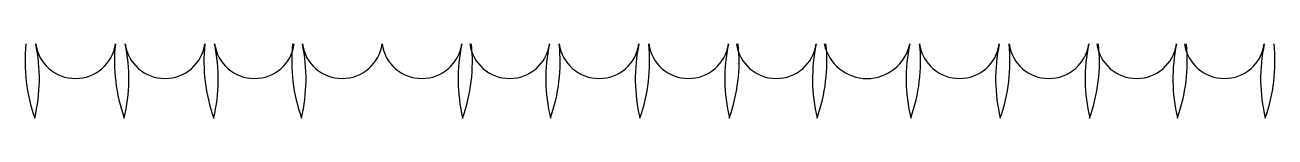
# Model space of a CAD drawing. Header units: feet. Extents: x 231797 to 1357550, y -93095 to 44152.
# Drawn here: x 476432.55 to 476471.78, y 41616.23 to 41618.56 of the extents above.
import ezdxf

# ---------------------------------------------------------------- set-up
doc = ezdxf.new("R2010")
doc.units = ezdxf.units.FT
doc.header["$LTSCALE"] = 2
doc.header["$MEASUREMENT"] = 0

msp = doc.modelspace()

# ---------------------------------------------------------------- linework, layer by layer
for centre, radius, start, end in [((476437.8553, 41618.0171), 5.3093, 174.09985, 199.64063), ((476427.6874, 41617.4662), 5.3093, 346.56235, 11.92098), ((476434.1323, 41618.7386), 1.2623, 187.99954, 352.00046), ((476440.6635, 41618.0171), 5.3093, 174.09985, 199.64063), ((476430.4956, 41617.4662), 5.3093, 346.56235, 11.92098), ((476436.9405, 41618.7386), 1.2623, 187.99954, 352.00046), ((476443.4717, 41618.0171), 5.3093, 174.09985, 199.64063), ((476433.3038, 41617.4662), 5.3093, 346.56235, 11.92098), ((476439.7487, 41618.7386), 1.2623, 187.99954, 352.00046), ((476446.2264, 41618.0171), 5.3093, 174.09985, 199.64063), ((476436.0585, 41617.4662), 5.3093, 346.56235, 11.92098), ((476442.5034, 41618.7386), 1.2623, 187.99954, 352.00046), ((476445.0034, 41618.7386), 1.2623, 187.99954, 352.00046), ((476451.4482, 41617.4662), 5.3093, 168.07902, 193.43765), ((476441.2804, 41618.0171), 5.3093, 340.35937, 5.90015), ((476447.7581, 41618.7386), 1.2623, 187.99954, 352.00046), ((476454.2029, 41617.4662), 5.3093, 168.07902, 193.43765), ((476444.035, 41618.0171), 5.3093, 340.35937, 5.90015), ((476450.5663, 41618.7386), 1.2623, 187.99954, 352.00046), ((476457.0111, 41617.4662), 5.3093, 168.07902, 193.43765), ((476446.8432, 41618.0171), 5.3093, 340.35937, 5.90015), ((476453.3745, 41618.7386), 1.2623, 187.99954, 352.00046), ((476459.8193, 41617.4662), 5.3093, 168.07902, 193.43765), ((476449.6514, 41618.0171), 5.3093, 340.35937, 5.90015), ((476456.1292, 41618.7386), 1.2623, 187.99954, 352.00046), ((476462.574, 41617.4662), 5.3093, 168.07902, 193.43765), ((476452.4061, 41618.0171), 5.3093, 340.35937, 5.90015), ((476458.9763, 41618.8489), 1.3726, 192.0267, 347.9733), ((476465.5137, 41617.4662), 5.3093, 168.07902, 193.43765), ((476455.3458, 41618.0171), 5.3093, 340.35937, 5.90015), ((476461.877, 41618.7386), 1.2623, 187.99954, 352.00046), ((476468.3219, 41617.4662), 5.3093, 168.07902, 193.43765), ((476458.154, 41618.0171), 5.3093, 340.35937, 5.90015), ((476464.6852, 41618.7386), 1.2623, 187.99954, 352.00046), ((476471.1301, 41617.4662), 5.3093, 168.07902, 193.43765), ((476460.9622, 41618.0171), 5.3093, 340.35937, 5.90015), ((476467.4399, 41618.7386), 1.2623, 187.99954, 352.00046), ((476473.8848, 41617.4662), 5.3093, 168.07902, 193.43765), ((476463.7169, 41618.0171), 5.3093, 340.35937, 5.90015), ((476470.1946, 41618.7386), 1.2623, 187.99954, 352.00046), ((476476.6395, 41617.4662), 5.3093, 168.07902, 193.43765), ((476466.4716, 41618.0171), 5.3093, 340.35937, 5.90015)]:
    msp.add_arc(centre, radius, start, end)

doc.saveas('drawing.dxf')
